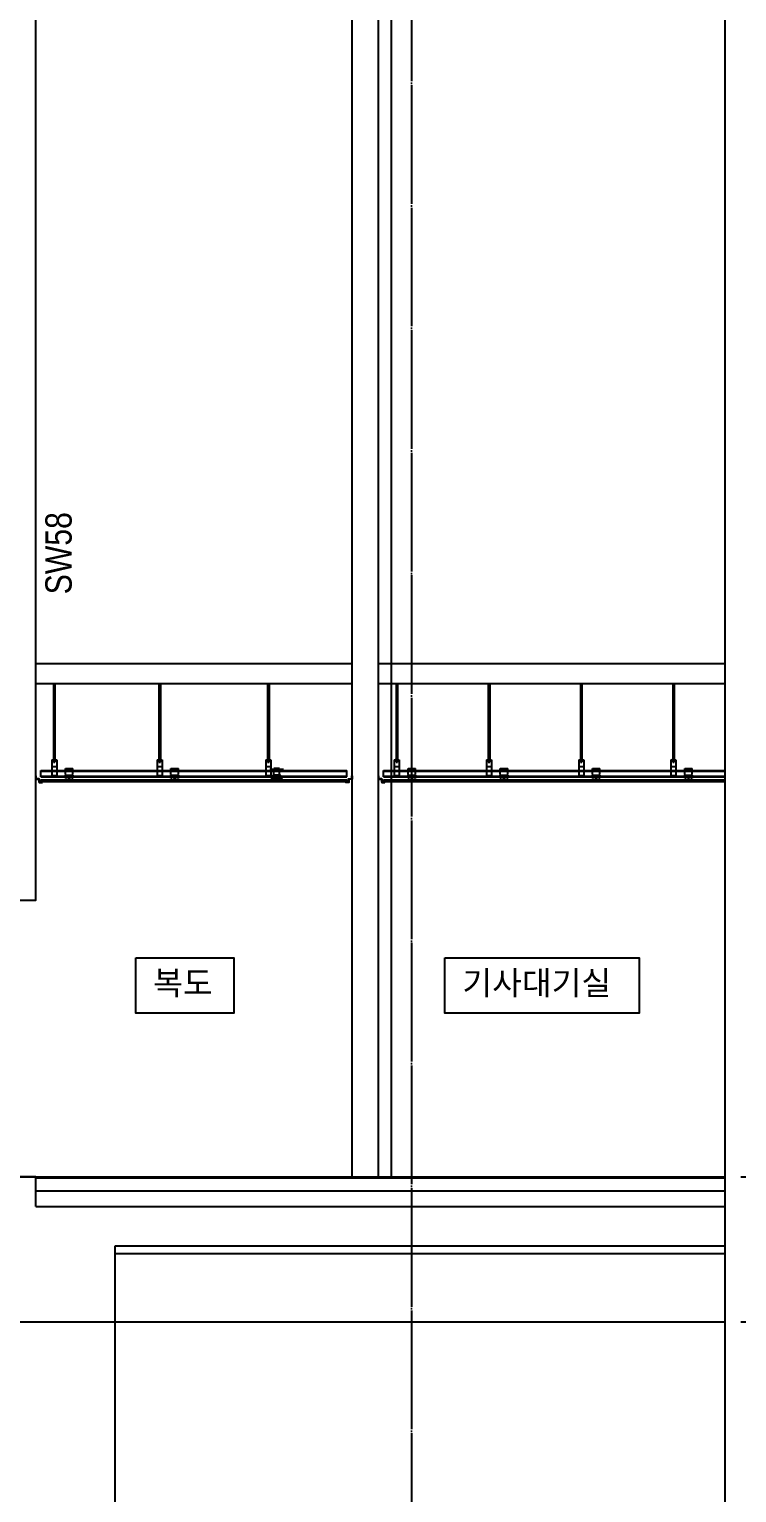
# Model space of a CAD drawing. Header units: millimetres. Extents: x 11948722 to 13111668, y -10771712 to -10232988.
# Drawn here: x 12189433 to 12194802, y -10578560 to -10567453 of the extents above; entities that cross this region are included whole.
import ezdxf
from ezdxf.enums import TextEntityAlignment as Align

# ---------------------------------------------------------------- set-up
doc = ezdxf.new("R2010")
doc.units = ezdxf.units.MM
doc.header["$LTSCALE"] = 150
doc.header["$MEASUREMENT"] = 0
doc.linetypes.add('CEN', pattern=[6.2, 6, -0.1, 0, -0.1])
doc.linetypes.add('Xref-계단단면도$0$HIDDEN', pattern=[0.375, 0.25, -0.125])
doc.layers.get('0').update_dxf_attribs({"linetype": 'CONTINUOUS'})
doc.layers.get('Defpoints').update_dxf_attribs({"color": 117, "linetype": 'CONTINUOUS'})
for name, color, linetype in [('A-중심선', 10, 'CEN'), ('CON-C', 2, 'CONTINUOUS'), ('ELE-06', 6, 'CONTINUOUS'), ('ELE-2', 4, 'CONTINUOUS'), ('ELE08', 8, 'CONTINUOUS'), ('INS', 251, 'CONTINUOUS'), ('WAL', 3, 'CONTINUOUS'), ('Xref-계단단면도$0$3 dim0', 7, 'CONTINUOUS'), ('Xref-계단단면도$0$4', 4, 'CONTINUOUS'), ('Xref-계단단면도$0$8', 8, 'CONTINUOUS'), ('Xref-계단단면도$0$ELE-3', 6, 'CONTINUOUS'), ('Xref-계단단면도$0$FIN', 5, 'CONTINUOUS'), ('Xref-계단단면도$0$TEX', 3, 'CONTINUOUS'), ('Xref-계단단면도$0$TEX-SYM', 3, 'CONTINUOUS')]:
    doc.layers.add(name, color=color, linetype=linetype)
doc.styles.add('A.NARROW', font='ARIALN.TTF')
doc.styles.add('Xref-계단단면도$0$나눔고딕 Se', font='')
doc.styles.add('Xref-계단단면도$0$돋움', font='')
doc.styles.get('Xref-계단단면도$0$나눔고딕 Se').set_extended_font_data('Dotum')
doc.styles.get('Xref-계단단면도$0$돋움').set_extended_font_data('Dotum')
doc.dimstyles.new('Xref-계단단면도$0$A1-100', dxfattribs={"dimtxt": 3, "dimasz": 1, "dimexe": 2, "dimexo": 2, "dimgap": 1, "dimtad": 1, "dimdec": 0, "dimzin": 12, "dimdsep": 46, "dimlunit": 6, "dimtxsty": 'Xref-계단단면도$0$나눔고딕 Se', "dimblk1": 'Xref-계단단면도$0$DIMDOT', "dimblk2": 'Xref-계단단면도$0$DIMDOT', "dimsah": 1, "dimcen": -1, "dimdle": 2, "dimclrd": 256, "dimclre": 256, "dimclrt": 3, "dimadec": 0, "dimazin": 0, "dimtfac": 1, "dimtdec": 0, "dimtix": 1, "dimtmove": 2, "dimatfit": 3, "dimldrblk": 'Xref-계단단면도$0$DIMDOT', "dimfxl": 1, "dimtvp": 1, "dimtolj": 1, "dimtzin": 12, "dimlwd": -1, "dimlwe": -1, "dimarcsym": 0})

# ---------------------------------------------------------------- blocks, each defined once
blk = doc.blocks.new('Xref-계단단면도$0$DIMDOT')
at = {"color": 0}
blk.add_line((-2, 0), (2, 0), dxfattribs=at)
for radius in [0.5, 0.25]:
    blk.add_circle((0, 0), radius, dxfattribs=at)
blk = doc.blocks.new('*D5')
at = {"layer": 'Defpoints', "color": 0, "transparency": 16777216}
for p in [(12194713, -10566163), (12198313, -10566163), (12194713, -10576163)]:
    blk.add_point(p, dxfattribs=at)
at = {"layer": 'Xref-계단단면도$0$3 dim0', "transparency": 16777216}
for p, q in [((12194833, -10566163), (12198433, -10566163)), ((12198313, -10576103), (12198313, -10566223)), ((12194833, -10576163), (12198433, -10576163))]:
    blk.add_line(p, q, dxfattribs=at)
at = {"layer": 'Xref-계단단면도$0$3 dim0', "transparency": 16777216, "xscale": 60, "yscale": 60, "zscale": 60}
for p, rotation in [((12198313, -10566163), 90), ((12198313, -10576163), 270)]:
    blk.add_blockref('Xref-계단단면도$0$DIMDOT', p, dxfattribs=dict(at, rotation=rotation))
at = {"layer": 'Xref-계단단면도$0$3 dim0', "color": 3, "transparency": 16777216, "insert": (12198128, -10571163), "char_height": 210, "attachment_point": 5, "rotation": 90, "style": 'Xref-계단단면도$0$나눔고딕 Se'}
blk.add_mtext('\\A1;10,000', dxfattribs=at)
blk = doc.blocks.new('*D6')
at = {"layer": 'Defpoints', "color": 0, "transparency": 16777216}
for p in [(12194713, -10576163), (12198313, -10576163), (12194713, -10577263)]:
    blk.add_point(p, dxfattribs=at)
at = {"layer": 'Xref-계단단면도$0$3 dim0', "transparency": 16777216}
for p, q in [((12194833, -10576163), (12198433, -10576163)), ((12198313, -10577203), (12198313, -10576223)), ((12194833, -10577263), (12198433, -10577263))]:
    blk.add_line(p, q, dxfattribs=at)
at = {"layer": 'Xref-계단단면도$0$3 dim0', "transparency": 16777216, "xscale": 60, "yscale": 60, "zscale": 60}
for p, rotation in [((12198313, -10576163), 90), ((12198313, -10577263), 270)]:
    blk.add_blockref('Xref-계단단면도$0$DIMDOT', p, dxfattribs=dict(at, rotation=rotation))
at = {"layer": 'Xref-계단단면도$0$3 dim0', "color": 3, "transparency": 16777216, "insert": (12198128, -10576713), "char_height": 210, "attachment_point": 5, "rotation": 90, "style": 'Xref-계단단면도$0$나눔고딕 Se'}
blk.add_mtext('\\A1;1,100', dxfattribs=at)

msp = doc.modelspace()

# ---------------------------------------------------------------- linework, layer by layer
at = {"layer": 'A-중심선'}
msp.add_line((12192332.6, -10528812.8), (12192332.6, -10580443.8), dxfattribs=at)
at = {"layer": 'A-중심선', "linetype": 'ByBlock', "ltscale": 0.5}
for p, q in [((12177087.3, -10576162.8), (12194713.3, -10576162.8)), ((12177087.3, -10577262.8), (12194713.3, -10577262.8))]:
    msp.add_line(p, q, dxfattribs=at)
at = {"layer": 'CON-C'}
for p, q in [((12189482.6, -10576162.8), (12189182.6, -10576162.8)), ((12189482.6, -10576387.8), (12189482.6, -10576162.8)), ((12189482.6, -10576387.8), (12194713.3, -10576387.8)), ((12194713.3, -10576687.8), (12190082.6, -10576687.8)), ((12190082.6, -10576687.8), (12190082.6, -10579512.8))]:
    msp.add_line(p, q, dxfattribs=at)
msp.add_lwpolyline([(12189482.6, -10566162.8), (12189182.6, -10566162.8), (12189182.6, -10566202.8), (12186406.6, -10566202.8), (12186406.6, -10566162.8), (12186132.6, -10566162.8), (12186132.6, -10573992.8), (12186432.6, -10573992.8), (12186432.6, -10566352.8), (12189182.6, -10566352.8), (12189182.6, -10574062.8), (12189482.6, -10574062.8)], close=True, dxfattribs=at)
at = {"layer": 'Defpoints', "ltscale": 1200}
msp.add_lwpolyline([(12177087.3, -10525959.4), (12194713.3, -10525959.4), (12194713.3, -10580443.8), (12177087.3, -10580443.8)], close=True, dxfattribs=at)
at = {"layer": 'ELE-06'}
msp.add_line((12194718.3, -10576747.8), (12190082.6, -10576747.8), dxfattribs=at)
at = {"layer": 'ELE-2'}
msp.add_line((12189482.6, -10576162.8), (12194713.3, -10576162.8), dxfattribs=at)
at = {"layer": 'ELE08'}
for p, q in [((12189482.6, -10576169.8), (12194713.3, -10576169.8)), ((12189482.6, -10576267.8), (12194713.3, -10576267.8))]:
    msp.add_line(p, q, dxfattribs=at)
at = {"layer": 'INS', "ltscale": 1200}
msp.add_line((12192182.6, -10576162.8), (12192182.6, -10566492.8), dxfattribs=at)
at = {"layer": 'WAL', "ltscale": 1200}
for p, q in [((12191882.6, -10576162.8), (12191882.6, -10566492.8)), ((12192082.6, -10576162.8), (12192082.6, -10566492.8))]:
    msp.add_line(p, q, dxfattribs=at)
at = {"layer": 'Xref-계단단면도$0$4', "ltscale": 0.1}
for points in [[(12189532.6, -10573168.8), (12189532.6, -10573162.8), (12189531.6, -10573162.8), (12189531.6, -10573167.8), (12189508.6, -10573167.8), (12189508.6, -10573142.8), (12189483.6, -10573142.8), (12189483.6, -10573118.8), (12189482.6, -10573118.8), (12189482.6, -10573143.8), (12189507.6, -10573143.8), (12189507.6, -10573168.8), (12189532.6, -10573168.8)], [(12191832.6, -10573168.8), (12191832.6, -10573162.8), (12191833.6, -10573162.8), (12191833.6, -10573167.8), (12191856.6, -10573167.8), (12191856.6, -10573142.8), (12191881.6, -10573142.8), (12191881.6, -10573118.8), (12191882.6, -10573118.8), (12191882.6, -10573143.8), (12191857.6, -10573143.8), (12191857.6, -10573168.8), (12191832.6, -10573168.8)], [(12192132.6, -10573168.8), (12192132.6, -10573162.8), (12192131.6, -10573162.8), (12192131.6, -10573167.8), (12192108.6, -10573167.8), (12192108.6, -10573142.8), (12192083.6, -10573142.8), (12192083.6, -10573118.8), (12192082.6, -10573118.8), (12192082.6, -10573143.8), (12192107.6, -10573143.8), (12192107.6, -10573168.8), (12192132.6, -10573168.8)]]:
    msp.add_lwpolyline(points, dxfattribs=at)
at = {"layer": 'Xref-계단단면도$0$8'}
for p, q in [((12189616.3, -10572417.8), (12189616.3, -10572994)), ((12189627.6, -10572417.8), (12189627.6, -10572994)), ((12190416.3, -10572417.8), (12190416.3, -10572994)), ((12190427.6, -10572417.8), (12190427.6, -10572994)), ((12191241.3, -10572417.8), (12191241.3, -10572994)), ((12191252.6, -10572417.8), (12191252.6, -10572994)), ((12192216.3, -10572417.8), (12192216.3, -10572994)), ((12192227.6, -10572417.8), (12192227.6, -10572994)), ((12192916.3, -10572417.8), (12192916.3, -10572994)), ((12192927.6, -10572417.8), (12192927.6, -10572994)), ((12193616.3, -10572417.8), (12193616.3, -10572994)), ((12193627.6, -10572417.8), (12193627.6, -10572994)), ((12194316.3, -10572417.8), (12194316.3, -10572994)), ((12194327.6, -10572417.8), (12194327.6, -10572994)), ((12189603.2, -10572997.8), (12189603.2, -10573116.5)), ((12189603.2, -10572997.8), (12189640.7, -10572997.8)), ((12189603.2, -10573001.5), (12189640.7, -10573001.5)), ((12189610.7, -10572994), (12189633.2, -10572994)), ((12189610.7, -10572994), (12189610.7, -10572997.8)), ((12189610.7, -10573001.5), (12189610.7, -10573005.3)), ((12189610.7, -10573005.3), (12189633.2, -10573005.3)), ((12189614.5, -10572994), (12189614.5, -10572997.8)), ((12189614.5, -10573001.5), (12189614.5, -10573005.3)), ((12189616.3, -10572989), (12189627.6, -10572989)), ((12189616.3, -10572991.5), (12189627.6, -10572991.5)), ((12189616.3, -10573005.3), (12189616.3, -10573016.5)), ((12189616.3, -10573006.5), (12189627.6, -10573006.5)), ((12189616.3, -10573009), (12189627.6, -10573009)), ((12189616.3, -10573011.5), (12189627.6, -10573011.5)), ((12189616.3, -10573014), (12189627.6, -10573014)), ((12189616.3, -10573014), (12189627.6, -10573014)), ((12189616.3, -10573016.5), (12189627.6, -10573016.5)), ((12189627.6, -10573005.3), (12189627.6, -10573016.5)), ((12189629.5, -10572994), (12189629.5, -10572997.8)), ((12189629.5, -10573001.5), (12189629.5, -10573005.3)), ((12189633.2, -10572994), (12189633.2, -10572997.8)), ((12189633.2, -10573001.5), (12189633.2, -10573005.3)), ((12189640.7, -10572997.8), (12189640.7, -10573116.5)), ((12190403.2, -10572997.8), (12190403.2, -10573116.5)), ((12190403.2, -10572997.8), (12190440.7, -10572997.8)), ((12190403.2, -10573001.5), (12190440.7, -10573001.5)), ((12190410.7, -10572994), (12190410.7, -10572997.8)), ((12190410.7, -10572994), (12190433.2, -10572994)), ((12190410.7, -10573001.5), (12190410.7, -10573005.3)), ((12190410.7, -10573005.3), (12190433.2, -10573005.3)), ((12190414.5, -10572994), (12190414.5, -10572997.8)), ((12190414.5, -10573001.5), (12190414.5, -10573005.3)), ((12190416.3, -10572989), (12190427.6, -10572989)), ((12190416.3, -10572991.5), (12190427.6, -10572991.5)), ((12190416.3, -10573005.3), (12190416.3, -10573016.5)), ((12190416.3, -10573006.5), (12190427.6, -10573006.5)), ((12190416.3, -10573009), (12190427.6, -10573009)), ((12190416.3, -10573011.5), (12190427.6, -10573011.5)), ((12190416.3, -10573014), (12190427.6, -10573014)), ((12190416.3, -10573014), (12190427.6, -10573014)), ((12190416.3, -10573016.5), (12190427.6, -10573016.5)), ((12190427.6, -10573005.3), (12190427.6, -10573016.5)), ((12190429.5, -10572994), (12190429.5, -10572997.8)), ((12190429.5, -10573001.5), (12190429.5, -10573005.3)), ((12190433.2, -10572994), (12190433.2, -10572997.8)), ((12190433.2, -10573001.5), (12190433.2, -10573005.3)), ((12190440.7, -10572997.8), (12190440.7, -10573116.5)), ((12191228.2, -10572997.8), (12191228.2, -10573116.5)), ((12191228.2, -10572997.8), (12191265.7, -10572997.8)), ((12191228.2, -10573001.5), (12191265.7, -10573001.5)), ((12191235.7, -10572994), (12191258.2, -10572994)), ((12191235.7, -10572994), (12191235.7, -10572997.8)), ((12191235.7, -10573001.5), (12191235.7, -10573005.3)), ((12191235.7, -10573005.3), (12191258.2, -10573005.3)), ((12191239.5, -10572994), (12191239.5, -10572997.8)), ((12191239.5, -10573001.5), (12191239.5, -10573005.3)), ((12191241.3, -10572989), (12191252.6, -10572989)), ((12191241.3, -10572991.5), (12191252.6, -10572991.5)), ((12191241.3, -10573005.3), (12191241.3, -10573016.5)), ((12191241.3, -10573006.5), (12191252.6, -10573006.5)), ((12191241.3, -10573009), (12191252.6, -10573009)), ((12191241.3, -10573011.5), (12191252.6, -10573011.5)), ((12191241.3, -10573014), (12191252.6, -10573014)), ((12191241.3, -10573014), (12191252.6, -10573014)), ((12191241.3, -10573016.5), (12191252.6, -10573016.5)), ((12191252.6, -10573005.3), (12191252.6, -10573016.5)), ((12191254.5, -10572994), (12191254.5, -10572997.8)), ((12191254.5, -10573001.5), (12191254.5, -10573005.3)), ((12191258.2, -10572994), (12191258.2, -10572997.8)), ((12191258.2, -10573001.5), (12191258.2, -10573005.3)), ((12191265.7, -10572997.8), (12191265.7, -10573116.5)), ((12192203.2, -10572997.8), (12192203.2, -10573116.5)), ((12192203.2, -10572997.8), (12192240.7, -10572997.8)), ((12192203.2, -10573001.5), (12192240.7, -10573001.5)), ((12192210.7, -10572994), (12192233.2, -10572994)), ((12192210.7, -10572994), (12192210.7, -10572997.8)), ((12192210.7, -10573001.5), (12192210.7, -10573005.3)), ((12192210.7, -10573005.3), (12192233.2, -10573005.3)), ((12192214.5, -10572994), (12192214.5, -10572997.8)), ((12192214.5, -10573001.5), (12192214.5, -10573005.3)), ((12192216.3, -10572989), (12192227.6, -10572989)), ((12192216.3, -10572991.5), (12192227.6, -10572991.5)), ((12192216.3, -10573005.3), (12192216.3, -10573016.5)), ((12192216.3, -10573006.5), (12192227.6, -10573006.5)), ((12192216.3, -10573009), (12192227.6, -10573009)), ((12192216.3, -10573011.5), (12192227.6, -10573011.5)), ((12192216.3, -10573014), (12192227.6, -10573014)), ((12192216.3, -10573014), (12192227.6, -10573014)), ((12192216.3, -10573016.5), (12192227.6, -10573016.5)), ((12192227.6, -10573005.3), (12192227.6, -10573016.5)), ((12192229.5, -10572994), (12192229.5, -10572997.8)), ((12192229.5, -10573001.5), (12192229.5, -10573005.3)), ((12192233.2, -10572994), (12192233.2, -10572997.8)), ((12192233.2, -10573001.5), (12192233.2, -10573005.3)), ((12192240.7, -10572997.8), (12192240.7, -10573116.5)), ((12192903.2, -10572997.8), (12192903.2, -10573116.5)), ((12192903.2, -10572997.8), (12192940.7, -10572997.8)), ((12192903.2, -10573001.5), (12192940.7, -10573001.5)), ((12192910.7, -10572994), (12192910.7, -10572997.8)), ((12192910.7, -10572994), (12192933.2, -10572994)), ((12192910.7, -10573001.5), (12192910.7, -10573005.3)), ((12192910.7, -10573005.3), (12192933.2, -10573005.3)), ((12192914.5, -10572994), (12192914.5, -10572997.8)), ((12192914.5, -10573001.5), (12192914.5, -10573005.3)), ((12192916.3, -10572989), (12192927.6, -10572989)), ((12192916.3, -10572991.5), (12192927.6, -10572991.5)), ((12192916.3, -10573005.3), (12192916.3, -10573016.5)), ((12192916.3, -10573006.5), (12192927.6, -10573006.5)), ((12192916.3, -10573009), (12192927.6, -10573009)), ((12192916.3, -10573011.5), (12192927.6, -10573011.5)), ((12192916.3, -10573014), (12192927.6, -10573014)), ((12192916.3, -10573014), (12192927.6, -10573014)), ((12192916.3, -10573016.5), (12192927.6, -10573016.5)), ((12192927.6, -10573005.3), (12192927.6, -10573016.5)), ((12192929.5, -10572994), (12192929.5, -10572997.8)), ((12192929.5, -10573001.5), (12192929.5, -10573005.3)), ((12192933.2, -10572994), (12192933.2, -10572997.8)), ((12192933.2, -10573001.5), (12192933.2, -10573005.3)), ((12192940.7, -10572997.8), (12192940.7, -10573116.5)), ((12193603.2, -10572997.8), (12193603.2, -10573116.5)), ((12193603.2, -10572997.8), (12193640.7, -10572997.8)), ((12193603.2, -10573001.5), (12193640.7, -10573001.5)), ((12193610.7, -10572994), (12193610.7, -10572997.8)), ((12193610.7, -10572994), (12193633.2, -10572994)), ((12193610.7, -10573001.5), (12193610.7, -10573005.3)), ((12193610.7, -10573005.3), (12193633.2, -10573005.3)), ((12193614.5, -10572994), (12193614.5, -10572997.8)), ((12193614.5, -10573001.5), (12193614.5, -10573005.3)), ((12193616.3, -10572989), (12193627.6, -10572989)), ((12193616.3, -10572991.5), (12193627.6, -10572991.5)), ((12193616.3, -10573005.3), (12193616.3, -10573016.5)), ((12193616.3, -10573006.5), (12193627.6, -10573006.5)), ((12193616.3, -10573009), (12193627.6, -10573009)), ((12193616.3, -10573011.5), (12193627.6, -10573011.5)), ((12193616.3, -10573014), (12193627.6, -10573014)), ((12193616.3, -10573014), (12193627.6, -10573014)), ((12193616.3, -10573016.5), (12193627.6, -10573016.5)), ((12193627.6, -10573005.3), (12193627.6, -10573016.5)), ((12193629.5, -10572994), (12193629.5, -10572997.8)), ((12193629.5, -10573001.5), (12193629.5, -10573005.3)), ((12193633.2, -10572994), (12193633.2, -10572997.8)), ((12193633.2, -10573001.5), (12193633.2, -10573005.3)), ((12193640.7, -10572997.8), (12193640.7, -10573116.5)), ((12194303.2, -10572997.8), (12194303.2, -10573116.5)), ((12194303.2, -10572997.8), (12194340.7, -10572997.8)), ((12194303.2, -10573001.5), (12194340.7, -10573001.5)), ((12194310.7, -10572994), (12194310.7, -10572997.8)), ((12194310.7, -10572994), (12194333.2, -10572994)), ((12194310.7, -10573001.5), (12194310.7, -10573005.3)), ((12194310.7, -10573005.3), (12194333.2, -10573005.3)), ((12194314.5, -10572994), (12194314.5, -10572997.8)), ((12194314.5, -10573001.5), (12194314.5, -10573005.3)), ((12194316.3, -10572989), (12194327.6, -10572989)), ((12194316.3, -10572991.5), (12194327.6, -10572991.5)), ((12194316.3, -10573005.3), (12194316.3, -10573016.5)), ((12194316.3, -10573006.5), (12194327.6, -10573006.5)), ((12194316.3, -10573009), (12194327.6, -10573009)), ((12194316.3, -10573011.5), (12194327.6, -10573011.5)), ((12194316.3, -10573014), (12194327.6, -10573014)), ((12194316.3, -10573014), (12194327.6, -10573014)), ((12194316.3, -10573016.5), (12194327.6, -10573016.5)), ((12194327.6, -10573005.3), (12194327.6, -10573016.5)), ((12194329.5, -10572994), (12194329.5, -10572997.8)), ((12194329.5, -10573001.5), (12194329.5, -10573005.3)), ((12194333.2, -10572994), (12194333.2, -10572997.8)), ((12194333.2, -10573001.5), (12194333.2, -10573005.3)), ((12194340.7, -10572997.8), (12194340.7, -10573116.5)), ((12189603.2, -10573047.8), (12189640.7, -10573047.8)), ((12189603.2, -10573116.5), (12189640.7, -10573116.5)), ((12189708, -10573064), (12189764.2, -10573064)), ((12189708, -10573107.8), (12189708, -10573064)), ((12189708, -10573066.5), (12189764.2, -10573066.5)), ((12189708, -10573075.3), (12189711.6, -10573075.3)), ((12189714.2, -10573114), (12189708, -10573107.8)), ((12189708, -10573114), (12189714.2, -10573114)), ((12189708, -10573137.8), (12189708, -10573114)), ((12189710.5, -10573135.3), (12189710.5, -10573116.5)), ((12189710.5, -10573116.5), (12189714.2, -10573116.5)), ((12189710.5, -10573124), (12189761.7, -10573124)), ((12189713.7, -10573075.3), (12189716.7, -10573075.3)), ((12189714.2, -10573114), (12189758, -10573114)), ((12189714.2, -10573116.5), (12189714.2, -10573114)), ((12189716.7, -10573069.4), (12189716.7, -10573064)), ((12189716.7, -10573075.3), (12189716.7, -10573071.1)), ((12189731.7, -10573069.4), (12189731.7, -10573064)), ((12189731.7, -10573075.3), (12189731.7, -10573071.1)), ((12189731.7, -10573075.3), (12189734.8, -10573075.3)), ((12189736.5, -10573075.3), (12189740.5, -10573075.3)), ((12189740.5, -10573069.4), (12189740.5, -10573064)), ((12189740.5, -10573075.3), (12189740.5, -10573071.1)), ((12189755.5, -10573069.4), (12189755.5, -10573064)), ((12189755.5, -10573075.3), (12189755.5, -10573071.1)), ((12189755.5, -10573075.3), (12189759.2, -10573075.3)), ((12189758, -10573114), (12189764.2, -10573107.8)), ((12189758, -10573114), (12189764.2, -10573114)), ((12189758, -10573116.5), (12189758, -10573114)), ((12189758, -10573116.5), (12189761.7, -10573116.5)), ((12189760.6, -10573075.3), (12189764.2, -10573075.3)), ((12189761.7, -10573116.5), (12189761.7, -10573135.3)), ((12189764.2, -10573107.8), (12189764.2, -10573064)), ((12189764.2, -10573114), (12189764.2, -10573137.8)), ((12190403.2, -10573047.8), (12190440.7, -10573047.8)), ((12190403.2, -10573116.5), (12190440.7, -10573116.5)), ((12190508, -10573064), (12190564.2, -10573064)), ((12190508, -10573107.8), (12190508, -10573064)), ((12190508, -10573066.5), (12190564.2, -10573066.5)), ((12190508, -10573075.3), (12190511.6, -10573075.3)), ((12190514.2, -10573114), (12190508, -10573107.8)), ((12190508, -10573114), (12190514.2, -10573114)), ((12190508, -10573137.8), (12190508, -10573114)), ((12190510.5, -10573135.3), (12190510.5, -10573116.5)), ((12190510.5, -10573116.5), (12190514.2, -10573116.5)), ((12190510.5, -10573124), (12190561.7, -10573124)), ((12190513.7, -10573075.3), (12190516.7, -10573075.3)), ((12190514.2, -10573114), (12190558, -10573114)), ((12190514.2, -10573116.5), (12190514.2, -10573114)), ((12190516.7, -10573069.4), (12190516.7, -10573064)), ((12190516.7, -10573075.3), (12190516.7, -10573071.1)), ((12190531.7, -10573069.4), (12190531.7, -10573064)), ((12190531.7, -10573075.3), (12190531.7, -10573071.1)), ((12190531.7, -10573075.3), (12190534.8, -10573075.3)), ((12190536.5, -10573075.3), (12190540.5, -10573075.3)), ((12190540.5, -10573069.4), (12190540.5, -10573064)), ((12190540.5, -10573075.3), (12190540.5, -10573071.1)), ((12190555.5, -10573069.4), (12190555.5, -10573064)), ((12190555.5, -10573075.3), (12190555.5, -10573071.1)), ((12190555.5, -10573075.3), (12190559.2, -10573075.3)), ((12190558, -10573114), (12190564.2, -10573107.8)), ((12190558, -10573114), (12190564.2, -10573114)), ((12190558, -10573116.5), (12190558, -10573114)), ((12190558, -10573116.5), (12190561.7, -10573116.5)), ((12190560.6, -10573075.3), (12190564.2, -10573075.3)), ((12190561.7, -10573116.5), (12190561.7, -10573135.3)), ((12190564.2, -10573107.8), (12190564.2, -10573064)), ((12190564.2, -10573114), (12190564.2, -10573137.8)), ((12191228.2, -10573047.8), (12191265.7, -10573047.8)), ((12191228.2, -10573116.5), (12191265.7, -10573116.5)), ((12191356.7, -10573075.3), (12191259.8, -10573075.3)), ((12191261.5, -10573075.3), (12191265.5, -10573075.3)), ((12191265.5, -10573069.4), (12191265.5, -10573064)), ((12191265.5, -10573075.3), (12191265.5, -10573071.1)), ((12191280.5, -10573069.4), (12191280.5, -10573064)), ((12191280.5, -10573075.3), (12191280.5, -10573071.1)), ((12191280.5, -10573075.3), (12191284.2, -10573075.3)), ((12191283, -10573114), (12191289.2, -10573107.8)), ((12191339.2, -10573114), (12191283, -10573114)), ((12191283, -10573114), (12191289.2, -10573114)), ((12191283, -10573116.5), (12191283, -10573114)), ((12191283, -10573116.5), (12191286.7, -10573116.5)), ((12191285.6, -10573075.3), (12191289.2, -10573075.3)), ((12191286.7, -10573116.5), (12191286.7, -10573135.3)), ((12191335.5, -10573124), (12191286.7, -10573124)), ((12191333, -10573064), (12191289.2, -10573064)), ((12191289.2, -10573107.8), (12191289.2, -10573064)), ((12191333, -10573066.5), (12191289.2, -10573066.5)), ((12191289.2, -10573114), (12191289.2, -10573137.8)), ((12191333, -10573107.8), (12191333, -10573064)), ((12191333, -10573075.3), (12191336.6, -10573075.3)), ((12191339.2, -10573114), (12191333, -10573107.8)), ((12191333, -10573114), (12191339.2, -10573114)), ((12191333, -10573137.8), (12191333, -10573114)), ((12191335.5, -10573135.3), (12191335.5, -10573116.5)), ((12191335.5, -10573116.5), (12191339.2, -10573116.5)), ((12191338.7, -10573075.3), (12191341.7, -10573075.3)), ((12191339.2, -10573116.5), (12191339.2, -10573114)), ((12191341.7, -10573069.4), (12191341.7, -10573064)), ((12191341.7, -10573075.3), (12191341.7, -10573071.1)), ((12191356.7, -10573069.4), (12191356.7, -10573064)), ((12191356.7, -10573075.3), (12191356.7, -10573071.1)), ((12192203.2, -10573047.8), (12192240.7, -10573047.8)), ((12192203.2, -10573116.5), (12192240.7, -10573116.5)), ((12192308, -10573064), (12192364.2, -10573064)), ((12192308, -10573107.8), (12192308, -10573064)), ((12192308, -10573066.5), (12192364.2, -10573066.5)), ((12192308, -10573075.3), (12192311.6, -10573075.3)), ((12192314.2, -10573114), (12192308, -10573107.8)), ((12192308, -10573114), (12192314.2, -10573114)), ((12192308, -10573137.8), (12192308, -10573114)), ((12192310.5, -10573135.3), (12192310.5, -10573116.5)), ((12192310.5, -10573116.5), (12192314.2, -10573116.5)), ((12192310.5, -10573124), (12192361.7, -10573124)), ((12192313.7, -10573075.3), (12192316.7, -10573075.3)), ((12192314.2, -10573114), (12192358, -10573114)), ((12192314.2, -10573116.5), (12192314.2, -10573114)), ((12192316.7, -10573069.4), (12192316.7, -10573064)), ((12192316.7, -10573075.3), (12192316.7, -10573071.1)), ((12192331.7, -10573069.4), (12192331.7, -10573064)), ((12192331.7, -10573075.3), (12192331.7, -10573071.1)), ((12192331.7, -10573075.3), (12192334.8, -10573075.3)), ((12192336.5, -10573075.3), (12192340.5, -10573075.3)), ((12192340.5, -10573069.4), (12192340.5, -10573064)), ((12192340.5, -10573075.3), (12192340.5, -10573071.1)), ((12192355.5, -10573069.4), (12192355.5, -10573064)), ((12192355.5, -10573075.3), (12192355.5, -10573071.1)), ((12192355.5, -10573075.3), (12192359.2, -10573075.3)), ((12192358, -10573114), (12192364.2, -10573107.8)), ((12192358, -10573114), (12192364.2, -10573114)), ((12192358, -10573116.5), (12192358, -10573114)), ((12192358, -10573116.5), (12192361.7, -10573116.5)), ((12192360.6, -10573075.3), (12192364.2, -10573075.3)), ((12192361.7, -10573116.5), (12192361.7, -10573135.3)), ((12192364.2, -10573107.8), (12192364.2, -10573064)), ((12192364.2, -10573114), (12192364.2, -10573137.8)), ((12192903.2, -10573047.8), (12192940.7, -10573047.8)), ((12192903.2, -10573116.5), (12192940.7, -10573116.5)), ((12193008, -10573064), (12193064.2, -10573064)), ((12193008, -10573107.8), (12193008, -10573064)), ((12193008, -10573066.5), (12193064.2, -10573066.5)), ((12193008, -10573075.3), (12193011.6, -10573075.3)), ((12193014.2, -10573114), (12193008, -10573107.8)), ((12193008, -10573114), (12193014.2, -10573114)), ((12193008, -10573137.8), (12193008, -10573114)), ((12193010.5, -10573135.3), (12193010.5, -10573116.5)), ((12193010.5, -10573116.5), (12193014.2, -10573116.5)), ((12193010.5, -10573124), (12193061.7, -10573124)), ((12193013.7, -10573075.3), (12193016.7, -10573075.3)), ((12193014.2, -10573114), (12193058, -10573114)), ((12193014.2, -10573116.5), (12193014.2, -10573114)), ((12193016.7, -10573069.4), (12193016.7, -10573064)), ((12193016.7, -10573075.3), (12193016.7, -10573071.1)), ((12193031.7, -10573069.4), (12193031.7, -10573064)), ((12193031.7, -10573075.3), (12193031.7, -10573071.1)), ((12193031.7, -10573075.3), (12193034.8, -10573075.3)), ((12193036.5, -10573075.3), (12193040.5, -10573075.3)), ((12193040.5, -10573069.4), (12193040.5, -10573064)), ((12193040.5, -10573075.3), (12193040.5, -10573071.1)), ((12193055.5, -10573069.4), (12193055.5, -10573064)), ((12193055.5, -10573075.3), (12193055.5, -10573071.1)), ((12193055.5, -10573075.3), (12193059.2, -10573075.3)), ((12193058, -10573114), (12193064.2, -10573107.8)), ((12193058, -10573114), (12193064.2, -10573114)), ((12193058, -10573116.5), (12193058, -10573114)), ((12193058, -10573116.5), (12193061.7, -10573116.5)), ((12193060.6, -10573075.3), (12193064.2, -10573075.3)), ((12193061.7, -10573116.5), (12193061.7, -10573135.3)), ((12193064.2, -10573107.8), (12193064.2, -10573064)), ((12193064.2, -10573114), (12193064.2, -10573137.8)), ((12193603.2, -10573047.8), (12193640.7, -10573047.8)), ((12193603.2, -10573116.5), (12193640.7, -10573116.5)), ((12193708, -10573064), (12193764.2, -10573064)), ((12193708, -10573107.8), (12193708, -10573064)), ((12193708, -10573066.5), (12193764.2, -10573066.5)), ((12193708, -10573075.3), (12193711.6, -10573075.3)), ((12193714.2, -10573114), (12193708, -10573107.8)), ((12193708, -10573114), (12193714.2, -10573114)), ((12193708, -10573137.8), (12193708, -10573114)), ((12193710.5, -10573135.3), (12193710.5, -10573116.5)), ((12193710.5, -10573116.5), (12193714.2, -10573116.5)), ((12193710.5, -10573124), (12193761.7, -10573124)), ((12193713.7, -10573075.3), (12193716.7, -10573075.3)), ((12193714.2, -10573114), (12193758, -10573114)), ((12193714.2, -10573116.5), (12193714.2, -10573114)), ((12193716.7, -10573069.4), (12193716.7, -10573064)), ((12193716.7, -10573075.3), (12193716.7, -10573071.1)), ((12193731.7, -10573069.4), (12193731.7, -10573064)), ((12193731.7, -10573075.3), (12193731.7, -10573071.1)), ((12193731.7, -10573075.3), (12193734.8, -10573075.3)), ((12193736.5, -10573075.3), (12193740.5, -10573075.3)), ((12193740.5, -10573069.4), (12193740.5, -10573064)), ((12193740.5, -10573075.3), (12193740.5, -10573071.1)), ((12193755.5, -10573069.4), (12193755.5, -10573064)), ((12193755.5, -10573075.3), (12193755.5, -10573071.1)), ((12193755.5, -10573075.3), (12193759.2, -10573075.3)), ((12193758, -10573114), (12193764.2, -10573107.8)), ((12193758, -10573114), (12193764.2, -10573114)), ((12193758, -10573116.5), (12193758, -10573114)), ((12193758, -10573116.5), (12193761.7, -10573116.5)), ((12193760.6, -10573075.3), (12193764.2, -10573075.3)), ((12193761.7, -10573116.5), (12193761.7, -10573135.3)), ((12193764.2, -10573107.8), (12193764.2, -10573064)), ((12193764.2, -10573114), (12193764.2, -10573137.8)), ((12194303.2, -10573047.8), (12194340.7, -10573047.8)), ((12194303.2, -10573116.5), (12194340.7, -10573116.5)), ((12194408, -10573064), (12194464.2, -10573064)), ((12194408, -10573107.8), (12194408, -10573064)), ((12194408, -10573066.5), (12194464.2, -10573066.5)), ((12194408, -10573075.3), (12194411.6, -10573075.3)), ((12194414.2, -10573114), (12194408, -10573107.8)), ((12194408, -10573114), (12194414.2, -10573114)), ((12194408, -10573137.8), (12194408, -10573114)), ((12194410.5, -10573135.3), (12194410.5, -10573116.5)), ((12194410.5, -10573116.5), (12194414.2, -10573116.5)), ((12194410.5, -10573124), (12194461.7, -10573124)), ((12194413.7, -10573075.3), (12194416.7, -10573075.3)), ((12194414.2, -10573114), (12194458, -10573114)), ((12194414.2, -10573116.5), (12194414.2, -10573114)), ((12194416.7, -10573069.4), (12194416.7, -10573064)), ((12194416.7, -10573075.3), (12194416.7, -10573071.1)), ((12194431.7, -10573069.4), (12194431.7, -10573064)), ((12194431.7, -10573075.3), (12194431.7, -10573071.1)), ((12194431.7, -10573075.3), (12194434.8, -10573075.3)), ((12194436.5, -10573075.3), (12194440.5, -10573075.3)), ((12194440.5, -10573069.4), (12194440.5, -10573064)), ((12194440.5, -10573075.3), (12194440.5, -10573071.1)), ((12194455.5, -10573069.4), (12194455.5, -10573064)), ((12194455.5, -10573075.3), (12194455.5, -10573071.1)), ((12194455.5, -10573075.3), (12194459.2, -10573075.3)), ((12194458, -10573114), (12194464.2, -10573107.8)), ((12194458, -10573114), (12194464.2, -10573114)), ((12194458, -10573116.5), (12194458, -10573114)), ((12194458, -10573116.5), (12194461.7, -10573116.5)), ((12194460.6, -10573075.3), (12194464.2, -10573075.3)), ((12194461.7, -10573116.5), (12194461.7, -10573135.3)), ((12194464.2, -10573107.8), (12194464.2, -10573064)), ((12194464.2, -10573114), (12194464.2, -10573137.8)), ((12189715.5, -10573137.8), (12189708, -10573137.8)), ((12189713.3, -10573135.3), (12189710.5, -10573135.3)), ((12189744.2, -10573137.8), (12189728, -10573137.8)), ((12189742.1, -10573135.3), (12189730.1, -10573135.3)), ((12189764.2, -10573137.8), (12189756.7, -10573137.8)), ((12189761.7, -10573135.3), (12189758.9, -10573135.3)), ((12190515.5, -10573137.8), (12190508, -10573137.8)), ((12190513.3, -10573135.3), (12190510.5, -10573135.3)), ((12190544.2, -10573137.8), (12190528, -10573137.8)), ((12190542.1, -10573135.3), (12190530.1, -10573135.3)), ((12190564.2, -10573137.8), (12190556.7, -10573137.8)), ((12190561.7, -10573135.3), (12190558.9, -10573135.3)), ((12191267.1, -10573135.3), (12191355.1, -10573135.3)), ((12191269.2, -10573137.8), (12191353, -10573137.8)), ((12191289.2, -10573137.8), (12191281.7, -10573137.8)), ((12191286.7, -10573135.3), (12191283.8, -10573135.3)), ((12191340.5, -10573137.8), (12191333, -10573137.8)), ((12191338.3, -10573135.3), (12191335.5, -10573135.3)), ((12192315.5, -10573137.8), (12192308, -10573137.8)), ((12192313.3, -10573135.3), (12192310.5, -10573135.3)), ((12192344.2, -10573137.8), (12192328, -10573137.8)), ((12192342.1, -10573135.3), (12192330.1, -10573135.3)), ((12192364.2, -10573137.8), (12192356.7, -10573137.8)), ((12192361.7, -10573135.3), (12192358.8, -10573135.3)), ((12193015.5, -10573137.8), (12193008, -10573137.8)), ((12193013.3, -10573135.3), (12193010.5, -10573135.3)), ((12193044.2, -10573137.8), (12193028, -10573137.8)), ((12193042.1, -10573135.3), (12193030.1, -10573135.3)), ((12193064.2, -10573137.8), (12193056.7, -10573137.8)), ((12193061.7, -10573135.3), (12193058.8, -10573135.3)), ((12193715.5, -10573137.8), (12193708, -10573137.8)), ((12193713.3, -10573135.3), (12193710.5, -10573135.3)), ((12193744.2, -10573137.8), (12193728, -10573137.8)), ((12193742.1, -10573135.3), (12193730.1, -10573135.3)), ((12193764.2, -10573137.8), (12193756.7, -10573137.8)), ((12193761.7, -10573135.3), (12193758.8, -10573135.3)), ((12194415.5, -10573137.8), (12194408, -10573137.8)), ((12194413.3, -10573135.3), (12194410.5, -10573135.3)), ((12194444.2, -10573137.8), (12194428, -10573137.8)), ((12194442.1, -10573135.3), (12194430.1, -10573135.3)), ((12194464.2, -10573137.8), (12194456.7, -10573137.8)), ((12194461.7, -10573135.3), (12194458.8, -10573135.3))]:
    msp.add_line(p, q, dxfattribs=at)
at = {"layer": 'Xref-계단단면도$0$8', "linetype": 'Xref-계단단면도$0$HIDDEN', "ltscale": 0.1}
for p, q in [((12189521.6, -10573082.8), (12191843.6, -10573082.8)), ((12189521.6, -10573122.8), (12191843.6, -10573122.8)), ((12192121.6, -10573082.8), (12194713.3, -10573082.8)), ((12192121.6, -10573122.8), (12194713.3, -10573122.8))]:
    msp.add_line(p, q, dxfattribs=at)
at = {"layer": 'Xref-계단단면도$0$8'}
for centre, radius, start, end in [((12189721.7, -10573137.8), 8.75, 16.60155, 163.39845), ((12189721.7, -10573137.8), 6.25, 0, 180), ((12189750.5, -10573137.8), 8.75, 16.60155, 163.39845), ((12189750.5, -10573137.8), 6.25, 0, 180), ((12190521.7, -10573137.8), 8.75, 16.60155, 163.39845), ((12190521.7, -10573137.8), 6.25, 0, 180), ((12190550.5, -10573137.8), 8.75, 16.60155, 163.39845), ((12190550.5, -10573137.8), 6.25, 0, 180), ((12191275.5, -10573137.8), 8.75, 16.60155, 163.39845), ((12191275.5, -10573137.8), 6.25, 0, 180), ((12191346.7, -10573137.8), 8.75, 16.60155, 163.39845), ((12191346.7, -10573137.8), 6.25, 0, 180), ((12192321.7, -10573137.8), 8.75, 16.60155, 163.39845), ((12192321.7, -10573137.8), 6.25, 0, 180), ((12192350.5, -10573137.8), 8.75, 16.60155, 163.39845), ((12192350.5, -10573137.8), 6.25, 0, 180), ((12193021.7, -10573137.8), 8.75, 16.60155, 163.39845), ((12193021.7, -10573137.8), 6.25, 0, 180), ((12193050.5, -10573137.8), 8.75, 16.60155, 163.39845), ((12193050.5, -10573137.8), 6.25, 0, 180), ((12193721.7, -10573137.8), 8.75, 16.60155, 163.39845), ((12193721.7, -10573137.8), 6.25, 0, 180), ((12193750.5, -10573137.8), 8.75, 16.60155, 163.39845), ((12193750.5, -10573137.8), 6.25, 0, 180), ((12194421.7, -10573137.8), 8.75, 16.60155, 163.39845), ((12194421.7, -10573137.8), 6.25, 0, 180), ((12194450.5, -10573137.8), 8.75, 16.60155, 163.39845), ((12194450.5, -10573137.8), 6.25, 0, 180)]:
    msp.add_arc(centre, radius, start, end, dxfattribs=at)
at = {"layer": 'Xref-계단단면도$0$ELE-3'}
for p, q in [((12189482.6, -10572267.8), (12191882.6, -10572267.8)), ((12192082.6, -10572267.8), (12194713.3, -10572267.8)), ((12189482.6, -10572417.8), (12191882.6, -10572417.8)), ((12192082.6, -10572417.8), (12194713.3, -10572417.8))]:
    msp.add_line(p, q, dxfattribs=at)
at = {"layer": 'Xref-계단단면도$0$FIN', "color": 8}
for p, q in [((12189521.6, -10573079), (12191843.6, -10573079)), ((12189521.6, -10573126.5), (12189521.6, -10573079)), ((12189521.6, -10573126.5), (12191843.6, -10573126.5)), ((12191843.6, -10573126.5), (12191843.6, -10573079)), ((12192121.6, -10573079), (12194713.3, -10573079)), ((12192121.6, -10573126.5), (12192121.6, -10573079)), ((12192121.6, -10573126.5), (12194713.3, -10573126.5))]:
    msp.add_line(p, q, dxfattribs=at)
at = {"layer": 'Xref-계단단면도$0$FIN', "color": 150}
for p, q in [((12189521.6, -10573150.3), (12191843.6, -10573150.3)), ((12189521.6, -10573162.8), (12191843.6, -10573162.8)), ((12192121.6, -10573150.3), (12194713.3, -10573150.3)), ((12192121.6, -10573162.8), (12194713.3, -10573162.8))]:
    msp.add_line(p, q, dxfattribs=at)
at = {"layer": 'Xref-계단단면도$0$FIN', "color": 150, "flags": 128}
for points in [[(12189521.6, -10573150.3), (12189521.6, -10573162.8)], [(12191843.6, -10573150.3), (12191843.6, -10573162.8)], [(12192121.6, -10573150.3), (12192121.6, -10573162.8)]]:
    msp.add_lwpolyline(points, dxfattribs=at)
at = {"layer": 'Xref-계단단면도$0$TEX-SYM'}
for points in [[(12190240.6, -10574499.4), (12190985, -10574499.4), (12190985, -10574919.4), (12190240.6, -10574919.4)], [(12192587.4, -10574499.4), (12194060.7, -10574499.4), (12194060.7, -10574919.4), (12192587.4, -10574919.4)]]:
    msp.add_lwpolyline(points, close=True, dxfattribs=at)

# ---------------------------------------------------------------- texts
at = {"layer": 'Defpoints', "style": 'A.NARROW'}
msp.add_text('SW58', height=200, rotation=90, dxfattribs=at).set_placement((12189654.4, -10571741.5), align=Align.MIDDLE_LEFT)
at = {"layer": 'Xref-계단단면도$0$TEX', "style": 'Xref-계단단면도$0$돋움'}
for s, p in [('복도', (12190373.3, -10574691.3)), ('기사대기실', (12192720.2, -10574691.3))]:
    msp.add_text(s, height=180, dxfattribs=at).set_placement(p, align=Align.MIDDLE_LEFT)

# ---------------------------------------------------------------- dimensions: what is measured, and where the dimension line sits
at = {"layer": 'Xref-계단단면도$0$3 dim0'}
for base, p1, p2, picture, middle in [((12198313.3, -10566162.8), (12194713.3, -10576162.8), (12194713.3, -10566162.8), '*D5', (12198127.9, -10571162.8)), ((12198313.3, -10576162.8), (12194713.3, -10577262.8), (12194713.3, -10576162.8), '*D6', (12198127.9, -10576712.8))]:
    dim = msp.add_linear_dim(base=base, p1=p1, p2=p2, angle=90, dimstyle='Xref-계단단면도$0$A1-100', override={"dimscale": 60, "dimtxt": 3.5}, dxfattribs=at)
    dim.commit()
    dim.dimension.update_dxf_attribs({"geometry": picture, "text_midpoint": middle})

doc.saveas('drawing.dxf')
